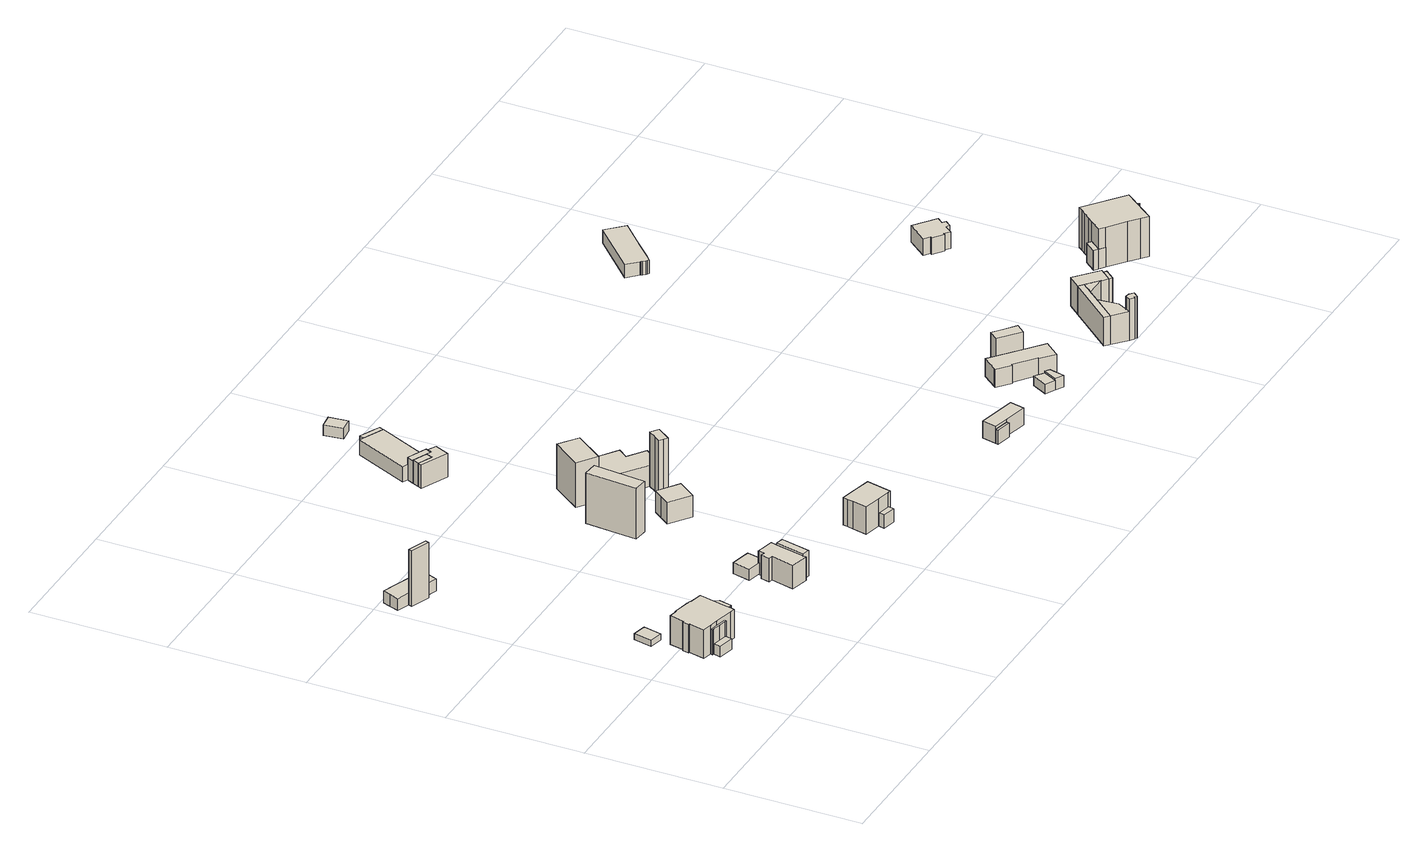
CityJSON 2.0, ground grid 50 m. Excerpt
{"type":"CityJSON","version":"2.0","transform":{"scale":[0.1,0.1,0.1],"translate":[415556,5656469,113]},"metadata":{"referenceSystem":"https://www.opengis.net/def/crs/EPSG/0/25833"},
"CityObjects":{
"building1":{"type":"Building","attributes":{"Dachtyp_tdc":"tdcPolyFlatRoof","Gemeindeschluessel":14612000,"Dachneigung":0,"QualitaetDacherkennung":90,"Geometrietyp2DReferenz":"3000","measuredHeight":2.23,"function":"31001_9998","roofType":"1000"},"geometry":[{"type":"Solid","lod":"1","boundaries":[[[[0,1,2,3]],[[4,5,6,7]],[[3,5,4,0]],[[2,6,5,3]],[[1,7,6,2]],[[0,4,7,1]]]]}]},
"building2":{"type":"Building","attributes":{"Gemeindeschluessel":14612000,"Geometrietyp2DReferenz":"3000","function":"31001_9998","roofType":"9999"},"children":["building2-1","building2-2","building2-3","building2-4","building2-5"]},
"building2-1":{"type":"BuildingPart","attributes":{"Dachtyp_tdc":"tdcFreeFormRoof","Dachneigung":56.76,"QualitaetDacherkennung":27,"Geometrietyp2DReferenz":"3000","measuredHeight":10.72,"roofType":"5000"},"parents":["building2"],"geometry":[{"type":"Solid","lod":"1","boundaries":[[[[8,9,10,11,12,13,14,15]],[[16,17,18,19,20,21,22,23]],[[15,17,16,8]],[[14,18,17,15]],[[13,19,18,14]],[[12,20,19,13]],[[11,21,20,12]],[[10,22,21,11]],[[9,23,22,10]],[[8,16,23,9]]]]}]},
"building2-2":{"type":"BuildingPart","attributes":{"Dachtyp_tdc":"tdcGableRoof","Dachneigung":24.35,"QualitaetDacherkennung":42,"Geometrietyp2DReferenz":"3000","measuredHeight":12.94,"roofType":"3100"},"parents":["building2"],"geometry":[{"type":"Solid","lod":"1","boundaries":[[[[24,25,26,27,28,29,30,31,32,33,34,35,36,37,38,39,40,41,42,43]],[[44,45,16,23,46,47,48,49,50,51,52,53,54,55,56,57,58,59,60,61]],[[43,45,44,24]],[[42,16,45,43]],[[41,23,16,42]],[[40,46,23,41]],[[39,47,46,40]],[[38,48,47,39]],[[37,49,48,38]],[[36,50,49,37]],[[35,51,50,36]],[[34,52,51,35]],[[33,53,52,34]],[[32,54,53,33]],[[31,55,54,32]],[[30,56,55,31]],[[29,57,56,30]],[[28,58,57,29]],[[27,59,58,28]],[[26,60,59,27]],[[25,61,60,26]],[[24,44,61,25]]]]}]},
"building2-3":{"type":"BuildingPart","attributes":{"Dachtyp_tdc":"tdcGableRoof","Dachneigung":59.82,"QualitaetDacherkennung":24,"Geometrietyp2DReferenz":"3000","measuredHeight":15.45,"roofType":"3100"},"parents":["building2"],"geometry":[{"type":"Solid","lod":"1","boundaries":[[[[62,63,64,65,66,67,68,67,69,70]],[[50,71,72,48,72,73,74,75,76,77]],[[69,71,50,70]],[[71,69,67,72]],[[66,73,72,67]],[[65,74,73,66]],[[64,75,74,65]],[[63,76,75,64]],[[62,77,76,63]],[[70,50,77,62]]]]}]},
"building2-4":{"type":"BuildingPart","attributes":{"Dachtyp_tdc":"tdcGableRoof","Dachneigung":10.24,"QualitaetDacherkennung":38,"Geometrietyp2DReferenz":"3000","measuredHeight":5.13,"roofType":"3100"},"parents":["building2"],"geometry":[{"type":"Solid","lod":"1","boundaries":[[[[78,79,80,81,82,83,84]],[[85,58,86,87,88,89,60]],[[84,58,85,78]],[[83,86,58,84]],[[82,87,86,83]],[[81,88,87,82]],[[80,89,88,81]],[[79,60,89,80]],[[78,85,60,79]]]]}]},
"building2-5":{"type":"BuildingPart","attributes":{"Dachtyp_tdc":"tdcGableRoof","Dachneigung":67.41,"QualitaetDacherkennung":14,"Geometrietyp2DReferenz":"3000","measuredHeight":7.13,"roofType":"3100"},"parents":["building2"],"geometry":[{"type":"Solid","lod":"1","boundaries":[[[[90,91,92,93]],[[74,94,95,76]],[[93,94,74,90]],[[92,95,94,93]],[[91,76,95,92]],[[90,74,76,91]]]]}]},
"building3":{"type":"Building","attributes":{"Gemeindeschluessel":14612000,"Geometrietyp2DReferenz":"3000","function":"31001_9998","roofType":"9999"},"children":["building3-1","building3-2","building3-3"]},
"building3-1":{"type":"BuildingPart","attributes":{"Dachtyp_tdc":"tdcGableRoof","Dachneigung":22.51,"QualitaetDacherkennung":66,"Geometrietyp2DReferenz":"3000","measuredHeight":5.21,"roofType":"3100"},"parents":["building3"],"geometry":[{"type":"Solid","lod":"1","boundaries":[[[[96,97,98,99,100,101,102,103]],[[104,105,106,107,108,109,110,111]],[[103,105,104,96]],[[102,106,105,103]],[[101,107,106,102]],[[100,108,107,101]],[[99,109,108,100]],[[98,110,109,99]],[[97,111,110,98]],[[96,104,111,97]]]]}]},
"building3-2":{"type":"BuildingPart","attributes":{"Dachtyp_tdc":"tdcGableRoof","Dachneigung":21.77,"QualitaetDacherkennung":76,"Geometrietyp2DReferenz":"3000","measuredHeight":5.17,"roofType":"3100"},"parents":["building3"],"geometry":[{"type":"Solid","lod":"1","boundaries":[[[[112,113,100,99,98,114]],[[115,116,110,109,108,117]],[[114,116,115,112]],[[98,110,116,114]],[[99,109,110,98]],[[100,108,109,99]],[[113,117,108,100]],[[112,115,117,113]]]]}]},
"building3-3":{"type":"BuildingPart","attributes":{"Dachtyp_tdc":"tdcFreeFormRoof","Dachneigung":43.91,"QualitaetDacherkennung":8,"Geometrietyp2DReferenz":"3000","measuredHeight":21.45,"roofType":"5000"},"parents":["building3"],"geometry":[{"type":"Solid","lod":"1","boundaries":[[[[118,119,120,121]],[[122,111,110,123]],[[121,111,122,118]],[[120,110,111,121]],[[119,123,110,120]],[[118,122,123,119]]]]}]},
"building4":{"type":"Building","attributes":{"Dachtyp_tdc":"tdcFreeFormRoof","Gemeindeschluessel":14612000,"Dachneigung":27.14,"QualitaetDacherkennung":38,"Geometrietyp2DReferenz":"3000","measuredHeight":5.06,"function":"31001_9998","roofType":"5000"},"geometry":[{"type":"Solid","lod":"1","boundaries":[[[[124,125,126,127,128,129]],[[130,131,132,133,134,135]],[[129,131,130,124]],[[128,132,131,129]],[[127,133,132,128]],[[126,134,133,127]],[[125,135,134,126]],[[124,130,135,125]]]]}]},
"building5":{"type":"Building","attributes":{"Gemeindeschluessel":14612000,"Geometrietyp2DReferenz":"3000","function":"31001_9998","roofType":"9999"},"children":["building5-1","building5-2"]},
"building5-1":{"type":"BuildingPart","attributes":{"Dachtyp_tdc":"tdcPolyFlatRoof","Dachneigung":25.47,"QualitaetDacherkennung":74,"Geometrietyp2DReferenz":"3000","measuredHeight":10.38,"roofType":"2100"},"parents":["building5"],"geometry":[{"type":"Solid","lod":"1","boundaries":[[[[136,137,138,139]],[[140,141,142,143]],[[139,141,140,136]],[[138,142,141,139]],[[137,143,142,138]],[[136,140,143,137]]]]}]},
"building5-2":{"type":"BuildingPart","attributes":{"Dachtyp_tdc":"tdcCutTentRoof","Dachneigung":34.83,"QualitaetDacherkennung":52,"Geometrietyp2DReferenz":"3000","measuredHeight":11.04,"roofType":"9999"},"parents":["building5"],"geometry":[{"type":"Solid","lod":"1","boundaries":[[[[144,145,146,147,148,149,150,151,152,153,154,155,156]],[[157,158,159,160,161,162,163,142,141,164,165,166,167]],[[156,158,157,144]],[[155,159,158,156]],[[154,160,159,155]],[[153,161,160,154]],[[152,162,161,153]],[[151,163,162,152]],[[150,142,163,151]],[[149,141,142,150]],[[148,164,141,149]],[[147,165,164,148]],[[146,166,165,147]],[[145,167,166,146]],[[144,157,167,145]]]]}]},
"building6":{"type":"Building","attributes":{"Dachtyp_tdc":"tdcFreeFormRoof","Gemeindeschluessel":14612000,"Dachneigung":68.28,"QualitaetDacherkennung":7,"Geometrietyp2DReferenz":"3000","measuredHeight":22.56,"function":"31001_9998","roofType":"5000"},"geometry":[{"type":"Solid","lod":"1","boundaries":[[[[168,169,170,171]],[[172,173,174,175]],[[171,173,172,168]],[[170,174,173,171]],[[169,175,174,170]],[[168,172,175,169]]]]}]},
"building7":{"type":"Building","attributes":{"Dachtyp_tdc":"tdcGableRoof","Gemeindeschluessel":14612000,"Dachneigung":45.66,"QualitaetDacherkennung":74,"Geometrietyp2DReferenz":"3000","measuredHeight":10.26,"function":"31001_9998","roofType":"3100"},"geometry":[{"type":"Solid","lod":"1","boundaries":[[[[176,177,178,179,180,181,182,183]],[[184,185,186,187,188,189,190,191]],[[183,185,184,176]],[[182,186,185,183]],[[181,187,186,182]],[[180,188,187,181]],[[179,189,188,180]],[[178,190,189,179]],[[177,191,190,178]],[[176,184,191,177]]]]}]},
"building8":{"type":"Building","attributes":{"Gemeindeschluessel":14612000,"Geometrietyp2DReferenz":"3000","function":"31001_9998","roofType":"9999"},"children":["building8-1","building8-2"]},
"building8-1":{"type":"BuildingPart","attributes":{"Dachtyp_tdc":"tdcHipRoof","Dachneigung":46.65,"QualitaetDacherkennung":69,"Geometrietyp2DReferenz":"3000","measuredHeight":12.96,"roofType":"3200"},"parents":["building8"],"geometry":[{"type":"Solid","lod":"1","boundaries":[[[[192,193,194,195,196,197,198,199,200,201]],[[202,203,204,205,206,207,208,209,210,211]],[[201,203,202,192]],[[200,204,203,201]],[[199,205,204,200]],[[198,206,205,199]],[[197,207,206,198]],[[196,208,207,197]],[[195,209,208,196]],[[194,210,209,195]],[[193,211,210,194]],[[192,202,211,193]]]]}]},
"building8-2":{"type":"BuildingPart","attributes":{"Dachtyp_tdc":"tdcFreeFormRoof","Dachneigung":44.74,"QualitaetDacherkennung":15,"Geometrietyp2DReferenz":"3000","measuredHeight":5.67,"roofType":"5000"},"parents":["building8"],"geometry":[{"type":"Solid","lod":"1","boundaries":[[[[212,213,214,215]],[[216,217,205,204]],[[215,216,204,212]],[[214,217,216,215]],[[213,205,217,214]],[[212,204,205,213]]]]}]},
"building9":{"type":"Building","attributes":{"Dachtyp_tdc":"tdcFreeFormRoof","Gemeindeschluessel":14612000,"Dachneigung":65.92,"QualitaetDacherkennung":3,"Geometrietyp2DReferenz":"3000","measuredHeight":21.65,"function":"31001_9998","roofType":"5000"},"geometry":[{"type":"Solid","lod":"1","boundaries":[[[[218,219,220,221]],[[222,223,224,225]],[[221,223,222,218]],[[220,224,223,221]],[[219,225,224,220]],[[218,222,225,219]]]]}]},
"building10":{"type":"Building","attributes":{"Dachtyp_tdc":"tdcFreeFormRoof","Gemeindeschluessel":14612000,"Dachneigung":12.45,"QualitaetDacherkennung":64,"Geometrietyp2DReferenz":"3000","measuredHeight":9.25,"function":"31001_9998","roofType":"5000"},"geometry":[{"type":"Solid","lod":"1","boundaries":[[[[226,227,228,229,230,231,232,233]],[[234,235,236,237,238,239,240,241]],[[233,235,234,226]],[[232,236,235,233]],[[231,237,236,232]],[[230,238,237,231]],[[229,239,238,230]],[[228,240,239,229]],[[227,241,240,228]],[[226,234,241,227]]]]}]},
"building11":{"type":"Building","attributes":{"Dachtyp_tdc":"tdcPolyFlatRoof","Gemeindeschluessel":14612000,"Dachneigung":0,"QualitaetDacherkennung":48,"Geometrietyp2DReferenz":"3000","measuredHeight":4.53,"function":"31001_9998","roofType":"1000"},"geometry":[{"type":"Solid","lod":"1","boundaries":[[[[242,243,244,245]],[[246,247,248,249]],[[245,247,246,242]],[[244,248,247,245]],[[243,249,248,244]],[[242,246,249,243]]]]}]},
"building12":{"type":"Building","attributes":{"Dachtyp_tdc":"tdcFreeFormRoof","Gemeindeschluessel":14612000,"Dachneigung":42.79,"QualitaetDacherkennung":4,"Geometrietyp2DReferenz":"3000","measuredHeight":21.52,"function":"31001_9998","roofType":"5000"},"geometry":[{"type":"Solid","lod":"1","boundaries":[[[[250,251,252,253,254,255]],[[256,257,258,259,260,261]],[[255,257,256,250]],[[254,258,257,255]],[[253,259,258,254]],[[252,260,259,253]],[[251,261,260,252]],[[250,256,261,251]]]]}]},
"building13":{"type":"Building","attributes":{"Dachtyp_tdc":"tdcFreeFormRoof","Gemeindeschluessel":14612000,"Dachneigung":44.96,"QualitaetDacherkennung":59,"Geometrietyp2DReferenz":"3000","measuredHeight":10.83,"function":"31001_3211","roofType":"5000"},"geometry":[{"type":"Solid","lod":"1","boundaries":[[[[262,263,264,265,266,267,268]],[[269,270,271,272,273,274,275]],[[268,270,269,262]],[[267,271,270,268]],[[266,272,271,267]],[[265,273,272,266]],[[264,274,273,265]],[[263,275,274,264]],[[262,269,275,263]]]]}]},
"building14":{"type":"Building","attributes":{"Gemeindeschluessel":14612000,"Geometrietyp2DReferenz":"3000","function":"31001_9998","roofType":"9999"},"children":["building14-1","building14-2","building14-3","building14-4"]},
"building14-1":{"type":"BuildingPart","attributes":{"Dachtyp_tdc":"tdcPolyFlatRoof","Dachneigung":11.92,"QualitaetDacherkennung":68,"Geometrietyp2DReferenz":"3000","measuredHeight":6.89,"roofType":"2100"},"parents":["building14"],"geometry":[{"type":"Solid","lod":"1","boundaries":[[[[276,277,278,279,280,281,282]],[[283,284,285,286,287,288,289]],[[282,284,283,276]],[[281,285,284,282]],[[280,286,285,281]],[[279,287,286,280]],[[278,288,287,279]],[[277,289,288,278]],[[276,283,289,277]]]]}]},
"building14-2":{"type":"BuildingPart","attributes":{"Dachtyp_tdc":"tdcPolyFlatRoof","Dachneigung":8.16,"QualitaetDacherkennung":62,"Geometrietyp2DReferenz":"3000","measuredHeight":9.21,"roofType":"2100"},"parents":["building14"],"geometry":[{"type":"Solid","lod":"1","boundaries":[[[[290,291,292,293]],[[294,237,236,235]],[[293,237,294,290]],[[292,236,237,293]],[[291,235,236,292]],[[290,294,235,291]]]]}]},
"building14-3":{"type":"BuildingPart","attributes":{"Dachtyp_tdc":"tdcPolyFlatRoof","Dachneigung":11.84,"QualitaetDacherkennung":42,"Geometrietyp2DReferenz":"3000","measuredHeight":6.56,"roofType":"2100"},"parents":["building14"],"geometry":[{"type":"Solid","lod":"1","boundaries":[[[[295,296,297,298,299]],[[286,300,301,302,287]],[[299,300,286,295]],[[298,301,300,299]],[[297,302,301,298]],[[296,287,302,297]],[[295,286,287,296]]]]}]},
"building14-4":{"type":"BuildingPart","attributes":{"Dachtyp_tdc":"tdcPolyFlatRoof","Dachneigung":13.19,"QualitaetDacherkennung":49,"Geometrietyp2DReferenz":"3000","measuredHeight":8.92,"roofType":"2100"},"parents":["building14"],"geometry":[{"type":"Solid","lod":"1","boundaries":[[[[303,304,305,306,307,308]],[[294,283,289,239,238,237]],[[308,283,294,303]],[[307,289,283,308]],[[306,239,289,307]],[[305,238,239,306]],[[304,237,238,305]],[[303,294,237,304]]]]}]},
"building15":{"type":"Building","attributes":{"Dachtyp_tdc":"tdcHipAndGableRoof","Gemeindeschluessel":14612000,"Dachneigung":43.03,"QualitaetDacherkennung":36,"Geometrietyp2DReferenz":"3000","measuredHeight":5.16,"function":"31001_9998","roofType":"5000"},"geometry":[{"type":"Solid","lod":"1","boundaries":[[[[309,310,311,312]],[[313,314,315,316]],[[312,314,313,309]],[[311,315,314,312]],[[310,316,315,311]],[[309,313,316,310]]]]}]},
"building16":{"type":"Building","attributes":{"Gemeindeschluessel":14612000,"Geometrietyp2DReferenz":"3000","function":"31001_9998","roofType":"9999"},"children":["building16-1","building16-2"]},
"building16-1":{"type":"BuildingPart","attributes":{"Dachtyp_tdc":"tdcGableRoof","Dachneigung":27.34,"QualitaetDacherkennung":28,"Geometrietyp2DReferenz":"3000","measuredHeight":6.12,"roofType":"3100"},"parents":["building16"],"geometry":[{"type":"Solid","lod":"1","boundaries":[[[[317,318,319,320]],[[321,322,323,324]],[[320,322,321,317]],[[319,323,322,320]],[[318,324,323,319]],[[317,321,324,318]]]]}]},
"building16-2":{"type":"BuildingPart","attributes":{"Dachtyp_tdc":"tdcPolyFlatRoof","Dachneigung":0,"QualitaetDacherkennung":57,"Geometrietyp2DReferenz":"3000","measuredHeight":6.41,"roofType":"1000"},"parents":["building16"],"geometry":[{"type":"Solid","lod":"1","boundaries":[[[[325,326,327,328,329]],[[322,330,331,332,323]],[[329,330,322,325]],[[328,331,330,329]],[[327,332,331,328]],[[326,323,332,327]],[[325,322,323,326]]]]}]},
"building17":{"type":"Building","attributes":{"Dachtyp_tdc":"tdcCutGableRoof","Gemeindeschluessel":14612000,"Dachneigung":0.043,"QualitaetDacherkennung":78,"Geometrietyp2DReferenz":"3000","measuredHeight":4.43,"function":"31001_9998","roofType":"9999"},"geometry":[{"type":"Solid","lod":"1","boundaries":[[[[333,334,335,336]],[[337,338,339,340]],[[336,338,337,333]],[[335,339,338,336]],[[334,340,339,335]],[[333,337,340,334]]]]}]},
"building18":{"type":"Building","attributes":{"Dachtyp_tdc":"tdcPolyFlatRoof","Gemeindeschluessel":14612000,"Dachneigung":0,"QualitaetDacherkennung":56,"Geometrietyp2DReferenz":"3000","measuredHeight":4.34,"function":"31001_9998","roofType":"1000"},"geometry":[{"type":"Solid","lod":"1","boundaries":[[[[341,342,343,344]],[[345,339,338,346]],[[344,339,345,341]],[[343,338,339,344]],[[342,346,338,343]],[[341,345,346,342]]]]}]},
"building19":{"type":"Building","attributes":{"Gemeindeschluessel":14612000,"Geometrietyp2DReferenz":"3000","function":"31001_9998","roofType":"9999"},"children":["building19-1","building19-2"]},
"building19-1":{"type":"BuildingPart","attributes":{"Dachtyp_tdc":"tdcHipRoof","Dachneigung":10.27,"QualitaetDacherkennung":63,"Geometrietyp2DReferenz":"3000","measuredHeight":7.42,"roofType":"3200"},"parents":["building19"],"geometry":[{"type":"Solid","lod":"1","boundaries":[[[[347,348,349,350,351,352,353,354,355,356,357,358]],[[359,360,361,362,363,364,365,366,367,368,369,370]],[[357,360,359,358]],[[356,361,360,357]],[[355,362,361,356]],[[354,363,362,355]],[[353,364,363,354]],[[352,365,364,353]],[[351,366,365,352]],[[350,367,366,351]],[[349,368,367,350]],[[348,369,368,349]],[[347,370,369,348]],[[358,359,370,347]]]]}]},
"building19-2":{"type":"BuildingPart","attributes":{"Dachtyp_tdc":"tdcFreeFormRoof","Dachneigung":62.01,"QualitaetDacherkennung":4,"Geometrietyp2DReferenz":"3000","measuredHeight":15.55,"roofType":"5000"},"parents":["building19"],"geometry":[{"type":"Solid","lod":"1","boundaries":[[[[371,372,373,374,375]],[[359,370,376,377,378]],[[375,370,359,371]],[[374,376,370,375]],[[373,377,376,374]],[[372,378,377,373]],[[371,359,378,372]]]]}]},
"building20":{"type":"Building","attributes":{"Gemeindeschluessel":14612000,"Geometrietyp2DReferenz":"3000","function":"31001_9998","roofType":"9999"},"children":["building20-1","building20-2","building20-3","building20-4","building20-5","building20-6"]},
"building20-1":{"type":"BuildingPart","attributes":{"Dachtyp_tdc":"tdcPolyFlatRoof","Dachneigung":14.58,"QualitaetDacherkennung":33,"Geometrietyp2DReferenz":"3000","measuredHeight":16.18,"roofType":"2100"},"parents":["building20"],"geometry":[{"type":"Solid","lod":"1","boundaries":[[[[379,380,381,382,383,384,385]],[[386,387,388,389,390,391,392]],[[385,387,386,379]],[[384,388,387,385]],[[383,389,388,384]],[[382,390,389,383]],[[381,391,390,382]],[[380,392,391,381]],[[379,386,392,380]]]]}]},
"building20-2":{"type":"BuildingPart","attributes":{"Dachtyp_tdc":"tdcPolyFlatRoof","Dachneigung":0,"QualitaetDacherkennung":65,"Geometrietyp2DReferenz":"3000","measuredHeight":10.89,"roofType":"1000"},"parents":["building20"],"geometry":[{"type":"Solid","lod":"1","boundaries":[[[[393,394,395,396,397,398]],[[399,400,401,402,403,404]],[[398,400,399,393]],[[397,401,400,398]],[[396,402,401,397]],[[395,403,402,396]],[[394,404,403,395]],[[393,399,404,394]]]]}]},
"building20-3":{"type":"BuildingPart","attributes":{"Dachtyp_tdc":"tdcPolyFlatRoof","Dachneigung":0,"QualitaetDacherkennung":76,"Geometrietyp2DReferenz":"3000","measuredHeight":10.95,"roofType":"1000"},"parents":["building20"],"geometry":[{"type":"Solid","lod":"1","boundaries":[[[[398,405,406,407,408,409]],[[400,410,411,412,413,414]],[[409,410,400,398]],[[408,411,410,409]],[[407,412,411,408]],[[406,413,412,407]],[[405,414,413,406]],[[398,400,414,405]]]]}]},
"building20-4":{"type":"BuildingPart","attributes":{"Dachtyp_tdc":"tdcPolyFlatRoof","Dachneigung":0,"QualitaetDacherkennung":87,"Geometrietyp2DReferenz":"3000","measuredHeight":10.94,"roofType":"1000"},"parents":["building20"],"geometry":[{"type":"Solid","lod":"1","boundaries":[[[[395,394,415,416,417]],[[403,418,386,392,404]],[[417,418,403,395]],[[416,386,418,417]],[[415,392,386,416]],[[394,404,392,415]],[[395,403,404,394]]]]}]},
"building20-5":{"type":"BuildingPart","attributes":{"Dachtyp_tdc":"tdcPolyFlatRoof","Dachneigung":0,"QualitaetDacherkennung":68,"Geometrietyp2DReferenz":"3000","measuredHeight":10.99,"roofType":"1000"},"parents":["building20"],"geometry":[{"type":"Solid","lod":"1","boundaries":[[[[419,420,421]],[[402,401,414]],[[421,401,402,419]],[[420,414,401,421]],[[419,402,414,420]]]]}]},
"building20-6":{"type":"BuildingPart","attributes":{"Dachtyp_tdc":"tdcPolyFlatRoof","Dachneigung":0,"QualitaetDacherkennung":57,"Geometrietyp2DReferenz":"3000","measuredHeight":10.96,"roofType":"1000"},"parents":["building20"],"geometry":[{"type":"Solid","lod":"1","boundaries":[[[[407,406,422,423]],[[412,424,425,413]],[[423,424,412,407]],[[422,425,424,423]],[[406,413,425,422]],[[407,412,413,406]]]]}]},
"building21":{"type":"Building","attributes":{"Dachtyp_tdc":"tdcFreeFormRoof","Gemeindeschluessel":14612000,"Dachneigung":37.21,"QualitaetDacherkennung":78,"Geometrietyp2DReferenz":"3000","measuredHeight":6.76,"function":"31001_9998","roofType":"5000"},"geometry":[{"type":"Solid","lod":"1","boundaries":[[[[426,427,428,429,430,431,432,433,434,435,436,437,438]],[[439,440,441,442,443,444,445,446,447,448,449,450,451]],[[438,440,439,426]],[[437,441,440,438]],[[436,442,441,437]],[[435,443,442,436]],[[434,444,443,435]],[[433,445,444,434]],[[432,446,445,433]],[[431,447,446,432]],[[430,448,447,431]],[[429,449,448,430]],[[428,450,449,429]],[[427,451,450,428]],[[426,439,451,427]]]]}]},
"building22":{"type":"Building","attributes":{"Dachtyp_tdc":"tdcTentRoof","Gemeindeschluessel":14612000,"Dachneigung":10,"QualitaetDacherkennung":84,"Geometrietyp2DReferenz":"3000","measuredHeight":6.9,"function":"31001_9998","roofType":"3500"},"geometry":[{"type":"Solid","lod":"1","boundaries":[[[[452,453,454,455,456,457,458,459,460,461,462,463]],[[464,465,466,467,468,469,470,471,472,473,474,475]],[[463,465,464,452]],[[462,466,465,463]],[[461,467,466,462]],[[460,468,467,461]],[[459,469,468,460]],[[458,470,469,459]],[[457,471,470,458]],[[456,472,471,457]],[[455,473,472,456]],[[454,474,473,455]],[[453,475,474,454]],[[452,464,475,453]]]]}]},
"building23":{"type":"Building","attributes":{"Gemeindeschluessel":14612000,"Geometrietyp2DReferenz":"3000","function":"31001_9998","roofType":"9999"},"children":["building23-1","building23-2","building23-3"]},
"building23-1":{"type":"BuildingPart","attributes":{"Dachtyp_tdc":"tdcPolyFlatRoof","Dachneigung":31.44,"QualitaetDacherkennung":25,"Geometrietyp2DReferenz":"3000","measuredHeight":8.79,"roofType":"2100"},"parents":["building23"],"geometry":[{"type":"Solid","lod":"1","boundaries":[[[[476,477,478,479,480,481]],[[482,483,484,485,486,487]],[[481,483,482,476]],[[480,484,483,481]],[[479,485,484,480]],[[478,486,485,479]],[[477,487,486,478]],[[476,482,487,477]]]]}]},
"building23-2":{"type":"BuildingPart","attributes":{"Dachtyp_tdc":"tdcHipRoof","Dachneigung":43.19,"QualitaetDacherkennung":39,"Geometrietyp2DReferenz":"3000","measuredHeight":18.76,"roofType":"3200"},"parents":["building23"],"geometry":[{"type":"Solid","lod":"1","boundaries":[[[[488,489,490,491,492,493,494,495,496,497,498,499,500]],[[501,502,503,504,483,482,487,505,506,507,508,509,510]],[[499,502,501,500]],[[498,503,502,499]],[[497,504,503,498]],[[496,483,504,497]],[[495,482,483,496]],[[494,487,482,495]],[[493,505,487,494]],[[492,506,505,493]],[[491,507,506,492]],[[490,508,507,491]],[[489,509,508,490]],[[488,510,509,489]],[[500,501,510,488]]]]}]},
"building23-3":{"type":"BuildingPart","attributes":{"Dachtyp_tdc":"tdcFreeFormRoof","Dachneigung":3.81,"QualitaetDacherkennung":6,"Geometrietyp2DReferenz":"3000","measuredHeight":13.89,"roofType":"5000"},"parents":["building23"],"geometry":[{"type":"Solid","lod":"1","boundaries":[[[[511,512,513,514,515,516,517,518,519,520,521,522,523,524,525,526,527]],[[509,528,529,530,531,532,533,534,535,536,537,538,539,501,540,510,541]],[[527,528,509,511]],[[526,529,528,527]],[[525,530,529,526]],[[524,531,530,525]],[[523,532,531,524]],[[522,533,532,523]],[[521,534,533,522]],[[520,535,534,521]],[[519,536,535,520]],[[518,537,536,519]],[[517,538,537,518]],[[516,539,538,517]],[[515,501,539,516]],[[514,540,501,515]],[[513,510,540,514]],[[512,541,510,513]],[[511,509,541,512]]]]}]}
},
"vertices":[
[226,575,32],[241,642,32],[190,654,32],[175,586,32],[226,575,10],[175,586,10],[190,654,10],[241,642,10],
[372,504,103],[350,403,103],[377,397,103],[381,397,103],[391,444,103],[382,458,103],[371,460,103],[381,503,103],[372,504,8],[381,503,8],[371,460,8],[382,458,8],[391,444,8],[381,397,8],[377,397,8],[350,403,8],
[325,518,117],[311,520,117],[311,521,117],[283,527,117],[249,534,117],[248,531,117],[217,537,117],[205,483,117],[200,484,117],[195,460,117],[199,459,117],[186,401,117],[221,393,117],[252,387,117],[322,371,117],[342,367,117],[346,384,117],[350,403,117],[372,504,117],[324,515,117],[325,518,8],[324,515,8],[346,384,8],[342,367,8],[322,371,8],[252,387,8],[221,393,8],[186,401,8],[199,459,8],[195,460,8],[200,484,8],[205,483,8],[217,537,8],[248,531,8],[249,534,8],[283,527,8],[311,521,8],[311,520,8],
[219,385,103],[224,384,103],[253,377,103],[282,371,103],[288,370,103],[290,378,103],[322,371,103],[255,386,103],[221,393,103],[255,386,8],[290,378,8],[288,370,8],[282,371,8],[253,377,8],[224,384,8],[219,385,8],
[293,524,55],[311,521,55],[316,544,55],[298,548,55],[270,554,55],[265,531,55],[249,534,55],[293,524,8],[265,531,8],[270,554,8],[298,548,8],[316,544,8],
[282,371,48],[224,384,48],[218,357,48],[276,344,48],[276,344,8],[218,357,8],
[10,1418,60],[57,1401,60],[128,1375,60],[140,1406,60],[152,1437,60],[79,1464,60],[33,1480,60],[22,1450,60],[10,1418,15],[22,1450,15],[33,1480,15],[79,1464,15],[152,1437,15],[140,1406,15],[128,1375,15],[57,1401,15],
[186,1390,60],[197,1420,60],[174,1358,60],[186,1390,15],[174,1358,15],[197,1420,15],
[52,1387,226],[123,1361,226],[128,1375,226],[57,1401,226],[52,1387,15],[123,1361,15],
[688,480,47],[738,469,47],[738,472,47],[762,466,47],[776,528,47],[703,545,47],[688,480,5],[703,545,5],[776,528,5],[762,466,5],[738,472,5],[738,469,5],
[800,321,99],[825,428,99],[797,435,99],[774,327,99],[800,321,2],[774,327,2],[797,435,2],[825,428,2],
[719,452,92],[712,420,92],[726,417,92],[706,333,92],[772,317,92],[774,327,92],[797,435,92],[802,457,92],[762,466,92],[738,472,92],[738,469,92],[733,450,92],[733,448,92],[719,452,2],[733,448,2],[733,450,2],[738,469,2],[738,472,2],[762,466,2],[802,457,2],[772,317,2],[706,333,2],[726,417,2],[712,420,2],
[753,919,200],[806,914,200],[824,1104,200],[770,1109,200],[753,919,8],[770,1109,8],[824,1104,8],[806,914,8],
[985,854,91],[1003,879,91],[928,934,91],[904,901,91],[880,869,91],[955,813,91],[974,838,91],[979,846,91],[985,854,9],[979,846,9],[974,838,9],[955,813,9],[880,869,9],[904,901,9],[928,934,9],[1003,879,9],
[1257,330,105],[1238,334,105],[1194,345,105],[1135,358,105],[1131,340,105],[1126,318,105],[1114,266,105],[1178,251,105],[1226,240,105],[1236,238,105],[1257,330,1],[1236,238,1],[1226,240,1],[1178,251,1],[1114,266,1],[1126,318,1],[1131,340,1],[1135,358,1],[1194,345,1],[1238,334,1],
[1226,240,52],[1178,251,52],[1173,229,52],[1221,218,52],[1221,218,1],[1173,229,1],
[907,1129,180],[985,1235,180],[918,1285,180],[840,1178,180],[907,1129,10],[840,1178,10],[918,1285,10],[985,1235,10],
[740,1686,91],[841,1640,91],[865,1693,91],[836,1708,91],[828,1692,91],[811,1700,91],[800,1675,91],[746,1700,91],[740,1686,2],[746,1700,2],[800,1675,2],[811,1700,2],[828,1692,2],[836,1708,2],[865,1693,2],[841,1640,2],
[1238,334,48],[1244,359,48],[1200,369,48],[1194,345,48],[1238,334,3],[1194,345,3],[1200,369,3],[1244,359,3],
[1041,960,217],[1055,950,217],[1091,999,217],[1063,1020,217],[1042,990,217],[1027,970,217],[1041,960,10],[1027,970,10],[1042,990,10],[1063,1020,10],[1091,999,10],[1055,950,10],
[1091,999,90],[1141,1067,90],[1077,1113,90],[1104,1148,90],[1013,1214,90],[938,1111,90],[1063,1020,90],[1091,999,9],[1063,1020,9],[938,1111,9],[1013,1214,9],[1104,1148,9],[1077,1113,9],[1141,1067,9],
[769,1749,60],[840,1717,60],[852,1743,60],[930,1914,60],[855,1949,60],[839,1956,60],[749,1758,60],[769,1749,2],[749,1758,2],[839,1956,2],[855,1949,2],[930,1914,2],[852,1743,2],[840,1717,2],
[757,1724,90],[746,1700,90],[800,1675,90],[811,1700,90],[757,1724,2],
[855,1949,59],[930,1914,59],[938,1932,59],[896,1951,59],[863,1967,59],[863,1967,2],[896,1951,2],[938,1932,2],
[757,1724,88],[811,1700,88],[828,1692,88],[836,1708,88],[840,1717,88],[769,1749,88],
[935,2115,50],[884,2109,50],[893,2039,50],[943,2045,50],[935,2115,11],[943,2045,11],[893,2039,11],[884,2109,11],
[1786,115,63],[1843,103,63],[1845,113,63],[1789,126,63],[1786,115,10],[1789,126,10],[1845,113,10],[1843,103,10],
[1789,126,74],[1845,113,74],[1931,94,74],[1943,147,74],[1801,178,74],[1801,178,10],[1943,147,10],[1931,94,10],
[2160,169,49],[2130,112,49],[2165,93,49],[2192,144,49],[2160,169,13],[2192,144,13],[2165,93,13],[2130,112,13],
[2194,77,57],[2206,132,57],[2192,144,57],[2165,93,57],[2194,77,13],[2206,132,13],
[2167,307,84],[2137,331,84],[2094,278,84],[2090,273,84],[2137,234,84],[2141,239,84],[2216,179,84],[2212,175,84],[2262,134,84],[2265,139,84],[2308,191,84],[2242,245,84],[2242,245,16],[2308,191,16],[2265,139,16],[2262,134,16],[2212,175,16],[2216,179,16],[2141,239,16],[2137,234,16],[2090,273,16],[2094,278,16],[2137,331,16],[2167,307,16],
[2242,245,151],[2269,278,151],[2227,311,151],[2193,339,151],[2167,307,151],[2193,339,16],[2227,311,16],[2269,278,16],
[2571,35,160],[2561,16,160],[2574,5,160],[2578,8,160],[2585,2,160],[2601,20,160],[2587,32,160],[2571,35,3],[2587,32,3],[2601,20,3],[2585,2,3],[2578,8,3],[2574,5,3],[2561,16,3],
[2492,76,112],[2509,61,112],[2581,145,112],[2612,182,112],[2647,222,112],[2630,237,112],[2492,76,3],[2630,237,3],[2647,222,3],[2612,182,3],[2581,145,3],[2509,61,3],
[2692,183,112],[2713,165,112],[2743,200,112],[2750,209,112],[2668,280,112],[2668,280,3],[2750,209,3],[2743,200,3],[2713,165,3],[2692,183,3],
[2561,16,112],[2571,35,112],[2589,69,112],[2589,69,3],
[2612,182,113],[2692,183,113],[2647,222,113],
[2723,157,112],[2753,192,112],[2753,192,3],[2723,157,3],
[2335,1804,69],[2173,1646,69],[2210,1608,69],[2212,1606,69],[2216,1602,69],[2224,1593,69],[2227,1590,69],[2231,1586,69],[2239,1594,69],[2248,1602,69],[2311,1665,69],[2318,1671,69],[2393,1744,69],[2335,1804,18],[2393,1744,18],[2318,1671,18],[2311,1665,18],[2248,1602,18],[2239,1594,18],[2231,1586,18],[2227,1590,18],[2224,1593,18],[2216,1602,18],[2212,1606,18],[2210,1608,18],[2173,1646,18],
[2742,817,76],[2780,788,76],[2784,794,76],[2804,778,76],[2825,806,76],[2837,797,76],[2855,820,76],[2843,829,76],[2860,851,76],[2783,911,76],[2726,839,76],[2746,823,76],[2742,817,13],[2746,823,13],[2726,839,13],[2783,911,13],[2860,851,13],[2843,829,13],[2855,820,13],[2837,797,13],[2825,806,13],[2804,778,13],[2784,794,13],[2780,788,13],
[2904,294,84],[2937,335,84],[2923,346,84],[2891,307,84],[2890,305,84],[2924,278,84],[2904,294,9],[2924,278,9],[2890,305,9],[2891,307,9],[2923,346,9],[2937,335,9],
[3136,298,161],[3009,400,161],[2997,410,161],[2983,392,161],[2970,376,161],[2951,352,161],[2937,335,161],[2904,294,161],[2924,278,161],[2986,229,161],[3021,200,161],[3045,181,161],[3076,221,161],[3076,221,9],[3045,181,9],[3021,200,9],[2986,229,9],[2951,352,9],[2970,376,9],[2983,392,9],[2997,410,9],[3009,400,9],[3136,298,9],
[3009,400,130],[3062,358,130],[3136,298,130],[3098,250,130],[3076,221,130],[3085,215,130],[3117,255,130],[3148,264,130],[3139,302,130],[3133,307,130],[3119,318,130],[3112,324,130],[3122,337,130],[3092,362,130],[3081,348,130],[3067,360,130],[3012,404,130],[3012,404,9],[3067,360,9],[3081,348,9],[3092,362,9],[3122,337,9],[3112,324,9],[3119,318,9],[3133,307,9],[3139,302,9],[3148,264,9],[3117,255,9],[3085,215,9],[3098,250,9],[3062,358,9]
]}
